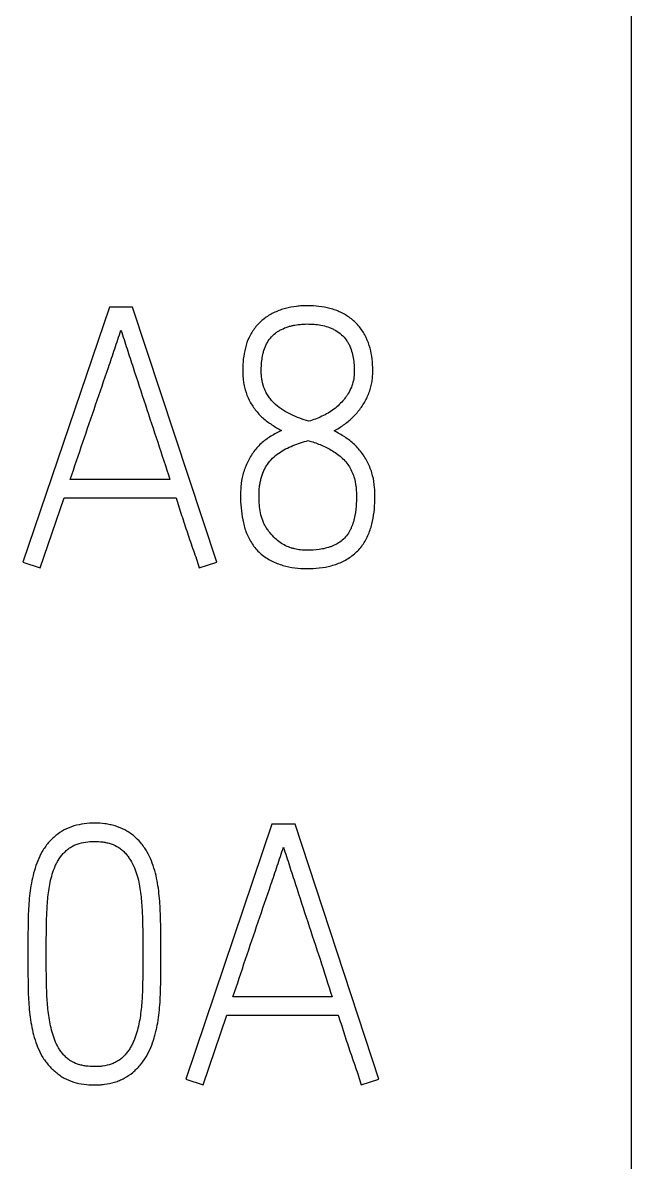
# Model space of a CAD drawing. Extents: x 0 to 420, y 0 to 297.
# Drawn here: x 158.89 to 162.65, y 169.55 to 176.6 of the extents above; entities that cross this region are included whole.
import ezdxf

# ---------------------------------------------------------------- set-up
doc = ezdxf.new("R2010")
doc.units = 0
doc.header["$LTSCALE"] = 23.1
doc.layers.add('10000_FRONT', color=7, linetype='CONTINUOUS')
doc.layers.add('10500_FRONT_LABELING', color=7, linetype='CONTINUOUS')

msp = doc.modelspace()

# ---------------------------------------------------------------- linework, layer by layer
at = {"layer": '10000_FRONT', "color": 7, "linetype": 'CONTINUOUS'}
msp.add_line((162.6504, 235.7404), (162.6504, 145.7404), dxfattribs=at)
at = {"layer": '10500_FRONT_LABELING', "color": 7, "linetype": 'CONTINUOUS'}
for p, q in [((159.4223, 174.8426), (158.8867, 173.2648)), ((159.5658, 174.8426), (159.4223, 174.8426)), ((160.088, 173.2648), (159.5658, 174.8426)), ((159.7966, 173.7752), (159.1803, 173.7752)), ((158.9943, 173.2293), (159.1422, 173.662)), ((159.1422, 173.662), (159.8348, 173.662)), ((158.8867, 173.2648), (158.9943, 173.2293)), ((159.9782, 173.2293), (160.088, 173.2648)), ((160.4278, 171.6426), (159.8948, 170.0648)), ((160.5706, 171.6426), (160.4278, 171.6426)), ((161.0902, 170.0648), (160.5706, 171.6426)), ((158.9179, 170.8504), (158.9179, 170.826)), ((159.0317, 170.826), (159.0317, 170.8504)), ((159.6294, 170.8504), (159.6294, 170.826)), ((159.7409, 170.826), (159.7409, 170.8504)), ((160.8003, 170.5752), (160.187, 170.5752)), ((160.0018, 170.0293), (160.149, 170.462)), ((160.149, 170.462), (160.8382, 170.462)), ((159.8948, 170.0648), (160.0018, 170.0293)), ((160.9809, 170.0293), (161.0902, 170.0648))]:
    msp.add_line(p, q, dxfattribs=at)
for points, knots in [([(160.812, 174.077), (160.8326, 174.088), (160.8523, 174.1001), (160.8899, 174.127), (160.9078, 174.1416), (160.933, 174.1658), (160.9411, 174.1742), (160.9567, 174.1915), (160.964, 174.2005), (160.985, 174.2281), (160.9976, 174.2475), (161.0139, 174.2783), (161.0189, 174.2889), (161.0279, 174.3104), (161.0358, 174.3321), (161.0416, 174.3544), (161.0462, 174.3769), (161.048, 174.3883), (161.0505, 174.4113), (161.0512, 174.423), (161.052, 174.4463), (161.052, 174.4579), (161.0509, 174.4926), (161.0489, 174.5155), (161.0417, 174.5611), (161.0367, 174.5837), (161.0229, 174.6285), (161.0142, 174.65), (160.9978, 174.6806), (160.9917, 174.6905), (160.9784, 174.7098), (160.9712, 174.7191), (160.9484, 174.7454), (160.9314, 174.7611), (160.9033, 174.782), (160.8935, 174.7885), (160.8734, 174.8004), (160.8631, 174.8058), (160.8421, 174.8156), (160.8313, 174.8201), (160.8094, 174.828), (160.7981, 174.8315), (160.7418, 174.8467), (160.6958, 174.8515), (160.6375, 174.8515), (160.6258, 174.8512), (160.6026, 174.8499), (160.5911, 174.849), (160.5567, 174.8449), (160.534, 174.8407), (160.5005, 174.8317), (160.4894, 174.8282), (160.4674, 174.8203), (160.4565, 174.8158), (160.4248, 174.801), (160.4048, 174.7893), (160.3766, 174.7686), (160.3674, 174.7612), (160.3502, 174.7454), (160.3339, 174.7288), (160.3197, 174.7107), (160.3064, 174.6916), (160.3002, 174.6817), (160.2835, 174.6507), (160.2749, 174.6291), (160.2613, 174.5845), (160.2564, 174.5615), (160.2497, 174.5155), (160.2479, 174.4925), (160.2468, 174.4463), (160.2473, 174.4231), (160.2507, 174.3883), (160.2523, 174.3766), (160.2565, 174.3538), (160.2592, 174.3425), (160.2688, 174.3092), (160.2773, 174.2875), (160.293, 174.2561), (160.2986, 174.2459), (160.3109, 174.2263), (160.3176, 174.2168), (160.3317, 174.1986), (160.3393, 174.1898), (160.3551, 174.1727), (160.3634, 174.1644), (160.3894, 174.1411), (160.408, 174.1275), (160.4465, 174.1019), (160.4663, 174.09), (160.487, 174.0792)], [0, 0, 0, 0, 0.03125, 0.03125, 0.0625, 0.0625, 0.078125, 0.078125, 0.09375, 0.09375, 0.125, 0.125, 0.140625, 0.140625, 0.15625, 0.171875, 0.171875, 0.1875, 0.1875, 0.203125, 0.203125, 0.21875, 0.21875, 0.25, 0.25, 0.28125, 0.28125, 0.3125, 0.3125, 0.328125, 0.328125, 0.34375, 0.34375, 0.375, 0.375, 0.390625, 0.390625, 0.40625, 0.40625, 0.421875, 0.421875, 0.4375, 0.4375, 0.5, 0.5, 0.515625, 0.515625, 0.53125, 0.53125, 0.5625, 0.5625, 0.578125, 0.578125, 0.59375, 0.59375, 0.625, 0.625, 0.640625, 0.640625, 0.65625, 0.671875, 0.671875, 0.6875, 0.6875, 0.71875, 0.71875, 0.75, 0.75, 0.78125, 0.78125, 0.8125, 0.8125, 0.828125, 0.828125, 0.84375, 0.84375, 0.875, 0.875, 0.890625, 0.890625, 0.90625, 0.90625, 0.921875, 0.921875, 0.9375, 0.9375, 0.96875, 0.96875, 1, 1, 1, 1]), ([(160.3615, 174.4454), (160.362, 174.4745), (160.3636, 174.5035), (160.3694, 174.5392), (160.3708, 174.5463), (160.374, 174.5605), (160.3759, 174.5676), (160.3823, 174.5886), (160.3876, 174.6021), (160.4009, 174.6279), (160.4091, 174.6403), (160.4276, 174.6626), (160.4379, 174.6727), (160.4553, 174.6861), (160.4614, 174.6903), (160.4738, 174.698), (160.4801, 174.7015), (160.4996, 174.7112), (160.5131, 174.7167), (160.5339, 174.7234), (160.541, 174.7254), (160.5551, 174.7289), (160.5764, 174.7334), (160.598, 174.736), (160.6268, 174.7381), (160.6413, 174.7385), (160.6705, 174.7381), (160.685, 174.7373), (160.7281, 174.7326), (160.7562, 174.7266), (160.7903, 174.7137), (160.7971, 174.7109), (160.8104, 174.7046), (160.8168, 174.7012), (160.8357, 174.6903), (160.8476, 174.6818), (160.8695, 174.6622), (160.8792, 174.6514), (160.8919, 174.6337), (160.8959, 174.6276), (160.9032, 174.6149), (160.9065, 174.6083), (160.9154, 174.5884), (160.9201, 174.5746), (160.9276, 174.5466), (160.9305, 174.5322), (160.9371, 174.489), (160.9386, 174.4602), (160.9362, 174.417), (160.9346, 174.4026), (160.9288, 174.3738), (160.9245, 174.3598), (160.9137, 174.333), (160.9072, 174.32), (160.8958, 174.3012), (160.8918, 174.2951), (160.8833, 174.2832), (160.8789, 174.2775), (160.8651, 174.2607), (160.8553, 174.2501), (160.8343, 174.23), (160.8231, 174.2205), (160.7882, 174.1941), (160.7633, 174.1794), (160.7109, 174.1547), (160.6833, 174.1447), (160.6551, 174.1369)], [0, 0, 0, 0, 0.0625, 0.0625, 0.078125, 0.078125, 0.09375, 0.09375, 0.125, 0.125, 0.15625, 0.15625, 0.1875, 0.1875, 0.203125, 0.203125, 0.21875, 0.21875, 0.25, 0.25, 0.265625, 0.265625, 0.28125, 0.3125, 0.3125, 0.34375, 0.34375, 0.375, 0.375, 0.4375, 0.4375, 0.453125, 0.453125, 0.46875, 0.46875, 0.5, 0.5, 0.53125, 0.53125, 0.546875, 0.546875, 0.5625, 0.5625, 0.59375, 0.59375, 0.625, 0.625, 0.6875, 0.6875, 0.71875, 0.71875, 0.75, 0.75, 0.78125, 0.78125, 0.796875, 0.796875, 0.8125, 0.8125, 0.84375, 0.84375, 0.875, 0.875, 0.9375, 0.9375, 1, 1, 1, 1]), ([(159.1803, 173.7752), (159.2063, 173.8524), (159.2323, 173.9295), (159.2845, 174.0838), (159.3107, 174.1609), (159.3635, 174.315), (159.3902, 174.3919), (159.4296, 174.5075), (159.4425, 174.5461), (159.4683, 174.6234), (159.4811, 174.662), (159.4941, 174.7006)], [0, 0, 0, 0, 0.25, 0.25, 0.5, 0.5, 0.75, 0.75, 0.875, 0.875, 1, 1, 1, 1]), ([(159.4941, 174.7006), (159.5069, 174.6621), (159.5192, 174.6235), (159.544, 174.5462), (159.5565, 174.5076), (159.5941, 174.3919), (159.6195, 174.3148), (159.6703, 174.1607), (159.6959, 174.0837), (159.7467, 173.9296), (159.7718, 173.8525), (159.7966, 173.7752)], [0, 0, 0, 0, 0.125, 0.125, 0.25, 0.25, 0.5, 0.5, 0.75, 0.75, 1, 1, 1, 1]), ([(160.6551, 174.1369), (160.6182, 174.1481), (160.5819, 174.1609), (160.5297, 174.1858), (160.5128, 174.195), (160.4805, 174.2155), (160.4651, 174.2269), (160.4436, 174.2461), (160.4366, 174.253), (160.4237, 174.2672), (160.4116, 174.2821), (160.4013, 174.2982), (160.3919, 174.315), (160.3876, 174.3238), (160.3764, 174.3505), (160.371, 174.3688), (160.3654, 174.3972), (160.364, 174.4068), (160.3621, 174.4261), (160.3616, 174.4357), (160.3615, 174.4454)], [0, 0, 0, 0, 0.25, 0.25, 0.375, 0.375, 0.5, 0.5, 0.5625, 0.5625, 0.625, 0.6875, 0.6875, 0.75, 0.75, 0.875, 0.875, 0.9375, 0.9375, 1, 1, 1, 1]), ([(160.487, 174.0792), (160.4639, 174.0689), (160.4419, 174.0568), (160.3997, 174.0302), (160.3795, 174.0156), (160.3516, 173.99), (160.3427, 173.9808), (160.3262, 173.9618), (160.3184, 173.952), (160.2967, 173.9215), (160.2844, 173.8998), (160.2687, 173.8655), (160.2639, 173.8537), (160.2553, 173.83), (160.2516, 173.818), (160.2421, 173.7817), (160.2381, 173.7568), (160.2349, 173.719), (160.2343, 173.7065), (160.2336, 173.6814), (160.2336, 173.6689), (160.2343, 173.6314), (160.2358, 173.6065), (160.2414, 173.5569), (160.2455, 173.5323), (160.2541, 173.4955), (160.2574, 173.4832), (160.2651, 173.4591), (160.2694, 173.4472), (160.2792, 173.424), (160.2847, 173.4127), (160.297, 173.3906), (160.3038, 173.3799), (160.326, 173.3489), (160.343, 173.3304), (160.3719, 173.3061), (160.3821, 173.2985), (160.4033, 173.2844), (160.4142, 173.2781), (160.4367, 173.2665), (160.4482, 173.2614), (160.4718, 173.2521), (160.4839, 173.248), (160.5448, 173.2304), (160.5948, 173.2251), (160.6962, 173.2247), (160.7463, 173.2294), (160.8073, 173.2459), (160.8195, 173.2497), (160.8433, 173.2585), (160.855, 173.2634), (160.8776, 173.2744), (160.8887, 173.2804), (160.9102, 173.2939), (160.9206, 173.3012), (160.9503, 173.325), (160.9678, 173.343), (160.9907, 173.3732), (160.9978, 173.3838), (161.0107, 173.4057), (161.0164, 173.4169), (161.0268, 173.44), (161.0314, 173.4517), (161.0395, 173.4758), (161.043, 173.488), (161.0522, 173.5248), (161.0566, 173.5496), (161.0627, 173.5994), (161.0644, 173.6245), (161.0653, 173.6623), (161.0653, 173.6749), (161.0648, 173.7002), (161.0642, 173.7128), (161.0612, 173.7504), (161.0573, 173.7752), (161.0479, 173.8118), (161.0442, 173.8239), (161.0356, 173.8478), (161.0307, 173.8595), (161.0202, 173.8823), (161.0145, 173.8935), (161.0019, 173.9151), (160.9883, 173.9361), (160.9725, 173.9559), (160.9556, 173.9751), (160.9469, 173.9843), (160.9193, 174.0102), (160.899, 174.0252), (160.8567, 174.0529), (160.8348, 174.0658), (160.812, 174.077)], [0, 0, 0, 0, 0.03125, 0.03125, 0.0625, 0.0625, 0.078125, 0.078125, 0.09375, 0.09375, 0.125, 0.125, 0.140625, 0.140625, 0.15625, 0.15625, 0.1875, 0.1875, 0.203125, 0.203125, 0.21875, 0.21875, 0.25, 0.25, 0.28125, 0.28125, 0.296875, 0.296875, 0.3125, 0.3125, 0.328125, 0.328125, 0.34375, 0.34375, 0.375, 0.375, 0.390625, 0.390625, 0.40625, 0.40625, 0.421875, 0.421875, 0.4375, 0.4375, 0.5, 0.5, 0.5625, 0.5625, 0.578125, 0.578125, 0.59375, 0.59375, 0.609375, 0.609375, 0.625, 0.625, 0.65625, 0.65625, 0.671875, 0.671875, 0.6875, 0.6875, 0.703125, 0.703125, 0.71875, 0.71875, 0.75, 0.75, 0.78125, 0.78125, 0.796875, 0.796875, 0.8125, 0.8125, 0.84375, 0.84375, 0.859375, 0.859375, 0.875, 0.875, 0.890625, 0.890625, 0.90625, 0.921875, 0.921875, 0.9375, 0.9375, 0.96875, 0.96875, 1, 1, 1, 1]), ([(160.4489, 173.4113), (160.4371, 173.4229), (160.4259, 173.435), (160.41, 173.4539), (160.4049, 173.4603), (160.3953, 173.4736), (160.3908, 173.4805), (160.3826, 173.495), (160.3789, 173.5025), (160.3723, 173.5178), (160.3694, 173.5256), (160.3617, 173.549), (160.3578, 173.565), (160.352, 173.5976), (160.3502, 173.6142), (160.3482, 173.6473), (160.3478, 173.6638), (160.3483, 173.6968), (160.3493, 173.7133), (160.3521, 173.7379), (160.3533, 173.7461), (160.3562, 173.7625), (160.358, 173.7707), (160.364, 173.7949), (160.3692, 173.8107), (160.3791, 173.8335), (160.3827, 173.841), (160.3908, 173.8556), (160.3952, 173.8628), (160.4092, 173.8833), (160.4198, 173.896), (160.4436, 173.9191), (160.4567, 173.9297), (160.4975, 173.9582), (160.527, 173.9733), (160.5888, 173.9985), (160.6206, 174.0084), (160.6528, 174.0171)], [0, 0, 0, 0, 0.0625, 0.0625, 0.09375, 0.09375, 0.125, 0.125, 0.15625, 0.15625, 0.1875, 0.1875, 0.25, 0.25, 0.3125, 0.3125, 0.375, 0.375, 0.4375, 0.4375, 0.46875, 0.46875, 0.5, 0.5, 0.5625, 0.5625, 0.59375, 0.59375, 0.625, 0.625, 0.6875, 0.6875, 0.75, 0.75, 0.875, 0.875, 1, 1, 1, 1]), ([(160.6528, 174.0171), (160.6776, 174.0096), (160.702, 174.0013), (160.7496, 173.9821), (160.7729, 173.9712), (160.8064, 173.9517), (160.8174, 173.9447), (160.8384, 173.9297), (160.8485, 173.9217), (160.8676, 173.9044), (160.8767, 173.8952), (160.8933, 173.8751), (160.9008, 173.8646), (160.9141, 173.8427), (160.92, 173.8313), (160.9301, 173.8076), (160.9343, 173.7952), (160.9447, 173.7578), (160.9483, 173.7324), (160.9507, 173.6938), (160.951, 173.6809), (160.951, 173.655), (160.9506, 173.6421), (160.9484, 173.6036), (160.9454, 173.5781), (160.9383, 173.5401), (160.9354, 173.5274), (160.9283, 173.5025), (160.922, 173.4842), (160.9137, 173.4667), (160.9076, 173.4552), (160.9044, 173.4496), (160.8939, 173.4332), (160.8861, 173.423), (160.8682, 173.4044), (160.8581, 173.3959), (160.8369, 173.3812), (160.8256, 173.3748), (160.808, 173.3665), (160.802, 173.3639), (160.7899, 173.3593), (160.7716, 173.353), (160.7528, 173.3484), (160.7149, 173.3411), (160.6889, 173.3386), (160.6503, 173.3379), (160.6375, 173.3381), (160.6119, 173.3396), (160.5992, 173.3409), (160.5801, 173.3441), (160.5738, 173.3454), (160.5611, 173.3484), (160.5548, 173.3501), (160.5361, 173.3559), (160.5241, 173.3606), (160.5008, 173.3719), (160.4895, 173.3785), (160.4681, 173.3935), (160.4581, 173.4019), (160.4489, 173.4113)], [0, 0, 0, 0, 0.0625, 0.0625, 0.125, 0.125, 0.15625, 0.15625, 0.1875, 0.1875, 0.21875, 0.21875, 0.25, 0.25, 0.28125, 0.28125, 0.3125, 0.3125, 0.375, 0.375, 0.40625, 0.40625, 0.4375, 0.4375, 0.5, 0.5, 0.53125, 0.53125, 0.5625, 0.578125, 0.578125, 0.59375, 0.59375, 0.625, 0.625, 0.65625, 0.65625, 0.6875, 0.6875, 0.703125, 0.703125, 0.71875, 0.75, 0.75, 0.8125, 0.8125, 0.84375, 0.84375, 0.875, 0.875, 0.890625, 0.890625, 0.90625, 0.90625, 0.9375, 0.9375, 0.96875, 0.96875, 1, 1, 1, 1]), ([(159.8348, 173.662), (159.8461, 173.6258), (159.8576, 173.5896), (159.881, 173.5173), (159.8929, 173.4812), (159.9171, 173.4092), (159.9294, 173.3732), (159.9484, 173.3195), (159.9547, 173.3016), (159.9667, 173.2655), (159.9725, 173.2474), (159.9782, 173.2293)], [0, 0, 0, 0, 0.25, 0.25, 0.5, 0.5, 0.75, 0.75, 0.875, 0.875, 1, 1, 1, 1]), ([(159.7409, 170.8504), (159.7409, 170.8927), (159.7407, 170.9351), (159.7397, 171.0197), (159.7392, 171.062), (159.7358, 171.1464), (159.7326, 171.1885), (159.7247, 171.2515), (159.7215, 171.2724), (159.7135, 171.3141), (159.7087, 171.3349), (159.6969, 171.3764), (159.6901, 171.3968), (159.6741, 171.4366), (159.6649, 171.4559), (159.6484, 171.4838), (159.6424, 171.4929), (159.63, 171.5104), (159.6234, 171.5188), (159.6028, 171.5433), (159.5876, 171.5584), (159.5626, 171.5789), (159.5538, 171.5854), (159.5359, 171.5974), (159.5267, 171.6028), (159.4984, 171.6177), (159.4785, 171.6257), (159.4474, 171.635), (159.4369, 171.6377), (159.4158, 171.6421), (159.4053, 171.6439), (159.3734, 171.6481), (159.3521, 171.6493), (159.3091, 171.6493), (159.2874, 171.648), (159.2449, 171.6425), (159.2239, 171.6381), (159.1828, 171.6258), (159.1625, 171.6177), (159.1246, 171.5977), (159.1068, 171.5858), (159.0818, 171.5653), (159.0737, 171.558), (159.0585, 171.5428), (159.0512, 171.5349), (159.0374, 171.5185), (159.0308, 171.51), (159.0184, 171.4925), (159.0124, 171.4834), (158.996, 171.4556), (158.9868, 171.4363), (158.9709, 171.3968), (158.9642, 171.3765), (158.9522, 171.3354), (158.9471, 171.3145), (158.9387, 171.2727), (158.9352, 171.2518), (158.9267, 171.1888), (158.9232, 171.1467), (158.9196, 171.0622), (158.9192, 171.0198), (158.9182, 170.9351), (158.9179, 170.8928), (158.9179, 170.8504)], [0, 0, 0, 0, 0.0625, 0.0625, 0.125, 0.125, 0.1875, 0.1875, 0.21875, 0.21875, 0.25, 0.25, 0.28125, 0.28125, 0.3125, 0.3125, 0.328125, 0.328125, 0.34375, 0.34375, 0.375, 0.375, 0.390625, 0.390625, 0.40625, 0.40625, 0.4375, 0.4375, 0.453125, 0.453125, 0.46875, 0.46875, 0.5, 0.5, 0.53125, 0.53125, 0.5625, 0.5625, 0.59375, 0.59375, 0.625, 0.625, 0.640625, 0.640625, 0.65625, 0.65625, 0.671875, 0.671875, 0.6875, 0.6875, 0.71875, 0.71875, 0.75, 0.75, 0.78125, 0.78125, 0.8125, 0.8125, 0.875, 0.875, 0.9375, 0.9375, 1, 1, 1, 1]), ([(159.0317, 170.8504), (159.0317, 170.8855), (159.0319, 170.9205), (159.0327, 170.9906), (159.0332, 171.0257), (159.0347, 171.0782), (159.0354, 171.0958), (159.0374, 171.1308), (159.0386, 171.1482), (159.0416, 171.1832), (159.0434, 171.2007), (159.0477, 171.2356), (159.0503, 171.253), (159.0568, 171.2873), (159.0607, 171.3043), (159.0699, 171.3378), (159.0753, 171.3544), (159.085, 171.3788), (159.0886, 171.3869), (159.0964, 171.4027), (159.1007, 171.4106), (159.1146, 171.4332), (159.1251, 171.4474), (159.1429, 171.4672), (159.1493, 171.4735), (159.1625, 171.4853), (159.1694, 171.4908), (159.1838, 171.5008), (159.1913, 171.5053), (159.2071, 171.5133), (159.2154, 171.5168), (159.2405, 171.5257), (159.2577, 171.5297), (159.2928, 171.5349), (159.3106, 171.536), (159.346, 171.5362), (159.3636, 171.5352), (159.3897, 171.5317), (159.3984, 171.5301), (159.4157, 171.5262), (159.4244, 171.5237), (159.4498, 171.5151), (159.4658, 171.5076), (159.4884, 171.4931), (159.4956, 171.4877), (159.5091, 171.4762), (159.5154, 171.47), (159.5272, 171.4568), (159.5327, 171.4498), (159.5433, 171.4353), (159.5482, 171.4279), (159.5622, 171.4053), (159.5702, 171.3895), (159.5805, 171.3651), (159.5837, 171.3568), (159.5895, 171.34), (159.5923, 171.3315), (159.5997, 171.3059), (159.6038, 171.2888), (159.6105, 171.2543), (159.6132, 171.237), (159.6176, 171.2022), (159.6193, 171.1847), (159.6223, 171.1497), (159.6236, 171.1322), (159.6256, 171.0971), (159.6263, 171.0795), (159.6279, 171.0266), (159.6284, 170.9914), (159.6292, 170.9209), (159.6294, 170.8856), (159.6294, 170.8504)], [0, 0, 0, 0, 0.0625, 0.0625, 0.125, 0.125, 0.15625, 0.15625, 0.1875, 0.1875, 0.21875, 0.21875, 0.25, 0.25, 0.28125, 0.28125, 0.3125, 0.3125, 0.328125, 0.328125, 0.34375, 0.34375, 0.375, 0.375, 0.390625, 0.390625, 0.40625, 0.40625, 0.421875, 0.421875, 0.4375, 0.4375, 0.46875, 0.46875, 0.5, 0.5, 0.53125, 0.53125, 0.546875, 0.546875, 0.5625, 0.5625, 0.59375, 0.59375, 0.609375, 0.609375, 0.625, 0.625, 0.640625, 0.640625, 0.65625, 0.65625, 0.6875, 0.6875, 0.703125, 0.703125, 0.71875, 0.71875, 0.75, 0.75, 0.78125, 0.78125, 0.8125, 0.8125, 0.84375, 0.84375, 0.875, 0.875, 0.9375, 0.9375, 1, 1, 1, 1]), ([(160.187, 170.5752), (160.2128, 170.6524), (160.2387, 170.7295), (160.2907, 170.8838), (160.3167, 170.9609), (160.3692, 171.115), (160.3958, 171.1919), (160.435, 171.3075), (160.4479, 171.3461), (160.4735, 171.4234), (160.4863, 171.462), (160.4992, 171.5006)], [0, 0, 0, 0, 0.25, 0.25, 0.5, 0.5, 0.75, 0.75, 0.875, 0.875, 1, 1, 1, 1]), ([(160.4992, 171.5006), (160.512, 171.4621), (160.5242, 171.4235), (160.5489, 171.3462), (160.5613, 171.3076), (160.5988, 171.1919), (160.624, 171.1148), (160.6745, 170.9607), (160.7, 170.8837), (160.7506, 170.7296), (160.7756, 170.6525), (160.8003, 170.5752)], [0, 0, 0, 0, 0.125, 0.125, 0.25, 0.25, 0.5, 0.5, 0.75, 0.75, 1, 1, 1, 1]), ([(158.9179, 170.826), (158.9179, 170.7838), (158.9182, 170.7417), (158.9192, 170.6574), (158.9196, 170.6153), (158.9232, 170.5313), (158.9267, 170.4894), (158.9352, 170.4269), (158.9386, 170.406), (158.947, 170.3646), (158.952, 170.3439), (158.964, 170.3027), (158.9707, 170.2824), (158.9866, 170.2428), (158.9958, 170.2236), (159.0124, 170.1959), (159.0184, 170.1869), (159.031, 170.1696), (159.0376, 170.1612), (159.0516, 170.1452), (159.0589, 170.1374), (159.0741, 170.1225), (159.0819, 170.1153), (159.0983, 170.1015), (159.1068, 170.0949), (159.1245, 170.0826), (159.1335, 170.0769), (159.1615, 170.0616), (159.1812, 170.0535), (159.2225, 170.0409), (159.2434, 170.0365), (159.2855, 170.0307), (159.3068, 170.0294), (159.3389, 170.0293), (159.3497, 170.0295), (159.3711, 170.0308), (159.3817, 170.0318), (159.4133, 170.0358), (159.434, 170.0401), (159.4645, 170.0492), (159.4746, 170.0528), (159.4946, 170.0609), (159.5044, 170.0654), (159.5326, 170.0806), (159.5502, 170.0926), (159.5748, 170.1132), (159.5828, 170.1205), (159.598, 170.1357), (159.6052, 170.1435), (159.626, 170.168), (159.6385, 170.1853), (159.6608, 170.2221), (159.6702, 170.2413), (159.6866, 170.2805), (159.6936, 170.3005), (159.7028, 170.331), (159.7057, 170.3413), (159.7109, 170.362), (159.7133, 170.3724), (159.7198, 170.4038), (159.7233, 170.4247), (159.732, 170.4877), (159.7356, 170.5299), (159.7393, 170.6143), (159.7397, 170.6567), (159.7407, 170.7413), (159.7409, 170.7836), (159.7409, 170.826)], [0, 0, 0, 0, 0.0625, 0.0625, 0.125, 0.125, 0.1875, 0.1875, 0.21875, 0.21875, 0.25, 0.25, 0.28125, 0.28125, 0.3125, 0.3125, 0.328125, 0.328125, 0.34375, 0.34375, 0.359375, 0.359375, 0.375, 0.375, 0.390625, 0.390625, 0.40625, 0.40625, 0.4375, 0.4375, 0.46875, 0.46875, 0.5, 0.5, 0.515625, 0.515625, 0.53125, 0.53125, 0.5625, 0.5625, 0.578125, 0.578125, 0.59375, 0.59375, 0.625, 0.625, 0.640625, 0.640625, 0.65625, 0.65625, 0.6875, 0.6875, 0.71875, 0.71875, 0.75, 0.75, 0.765625, 0.765625, 0.78125, 0.78125, 0.8125, 0.8125, 0.875, 0.875, 0.9375, 0.9375, 1, 1, 1, 1]), ([(159.6294, 170.826), (159.6294, 170.7909), (159.6292, 170.7558), (159.6283, 170.6856), (159.6279, 170.6505), (159.6261, 170.5979), (159.6254, 170.5804), (159.6232, 170.5454), (159.6218, 170.528), (159.6167, 170.4757), (159.6121, 170.4411), (159.6014, 170.3895), (159.5972, 170.3724), (159.5873, 170.3386), (159.5817, 170.322), (159.5717, 170.2976), (159.5681, 170.2896), (159.5603, 170.2738), (159.556, 170.2661), (159.5468, 170.2511), (159.5419, 170.2438), (159.5315, 170.2297), (159.5261, 170.2229), (159.5143, 170.2098), (159.508, 170.2035), (159.4948, 170.1918), (159.4878, 170.1864), (159.4733, 170.1766), (159.4657, 170.1722), (159.4499, 170.1644), (159.4416, 170.1609), (159.4167, 170.1523), (159.3996, 170.1484), (159.3735, 170.1447), (159.3646, 170.1438), (159.3471, 170.1427), (159.3383, 170.1425), (159.312, 170.1425), (159.2859, 170.1441), (159.26, 170.1488), (159.2428, 170.1528), (159.2342, 170.1552), (159.2092, 170.1639), (159.1933, 170.1715), (159.1712, 170.1864), (159.1641, 170.1918), (159.1509, 170.2034), (159.1447, 170.2096), (159.1329, 170.2228), (159.1274, 170.2297), (159.117, 170.2441), (159.1121, 170.2514), (159.0985, 170.274), (159.091, 170.2898), (159.0814, 170.3144), (159.0784, 170.3228), (159.0729, 170.3396), (159.0704, 170.348), (159.0633, 170.3734), (159.0593, 170.3904), (159.0489, 170.4416), (159.0444, 170.4762), (159.0393, 170.5283), (159.0379, 170.5457), (159.0357, 170.5806), (159.035, 170.5981), (159.0332, 170.6507), (159.0327, 170.6857), (159.0319, 170.7558), (159.0317, 170.7909), (159.0317, 170.826)], [0, 0, 0, 0, 0.0625, 0.0625, 0.125, 0.125, 0.15625, 0.15625, 0.1875, 0.1875, 0.25, 0.25, 0.28125, 0.28125, 0.3125, 0.3125, 0.328125, 0.328125, 0.34375, 0.34375, 0.359375, 0.359375, 0.375, 0.375, 0.390625, 0.390625, 0.40625, 0.40625, 0.421875, 0.421875, 0.4375, 0.4375, 0.46875, 0.46875, 0.484375, 0.484375, 0.5, 0.5, 0.53125, 0.546875, 0.546875, 0.5625, 0.5625, 0.59375, 0.59375, 0.609375, 0.609375, 0.625, 0.625, 0.640625, 0.640625, 0.65625, 0.65625, 0.6875, 0.6875, 0.703125, 0.703125, 0.71875, 0.71875, 0.75, 0.75, 0.8125, 0.8125, 0.84375, 0.84375, 0.875, 0.875, 0.9375, 0.9375, 1, 1, 1, 1]), ([(160.8382, 170.462), (160.8495, 170.4258), (160.8609, 170.3896), (160.8842, 170.3173), (160.896, 170.2812), (160.9202, 170.2092), (160.9324, 170.1732), (160.9513, 170.1195), (160.9575, 170.1016), (160.9695, 170.0655), (160.9753, 170.0474), (160.9809, 170.0293)], [0, 0, 0, 0, 0.25, 0.25, 0.5, 0.5, 0.75, 0.75, 0.875, 0.875, 1, 1, 1, 1])]:
    msp.add_open_spline(points, degree=3, knots=knots, dxfattribs=at)

doc.saveas('drawing.dxf')
